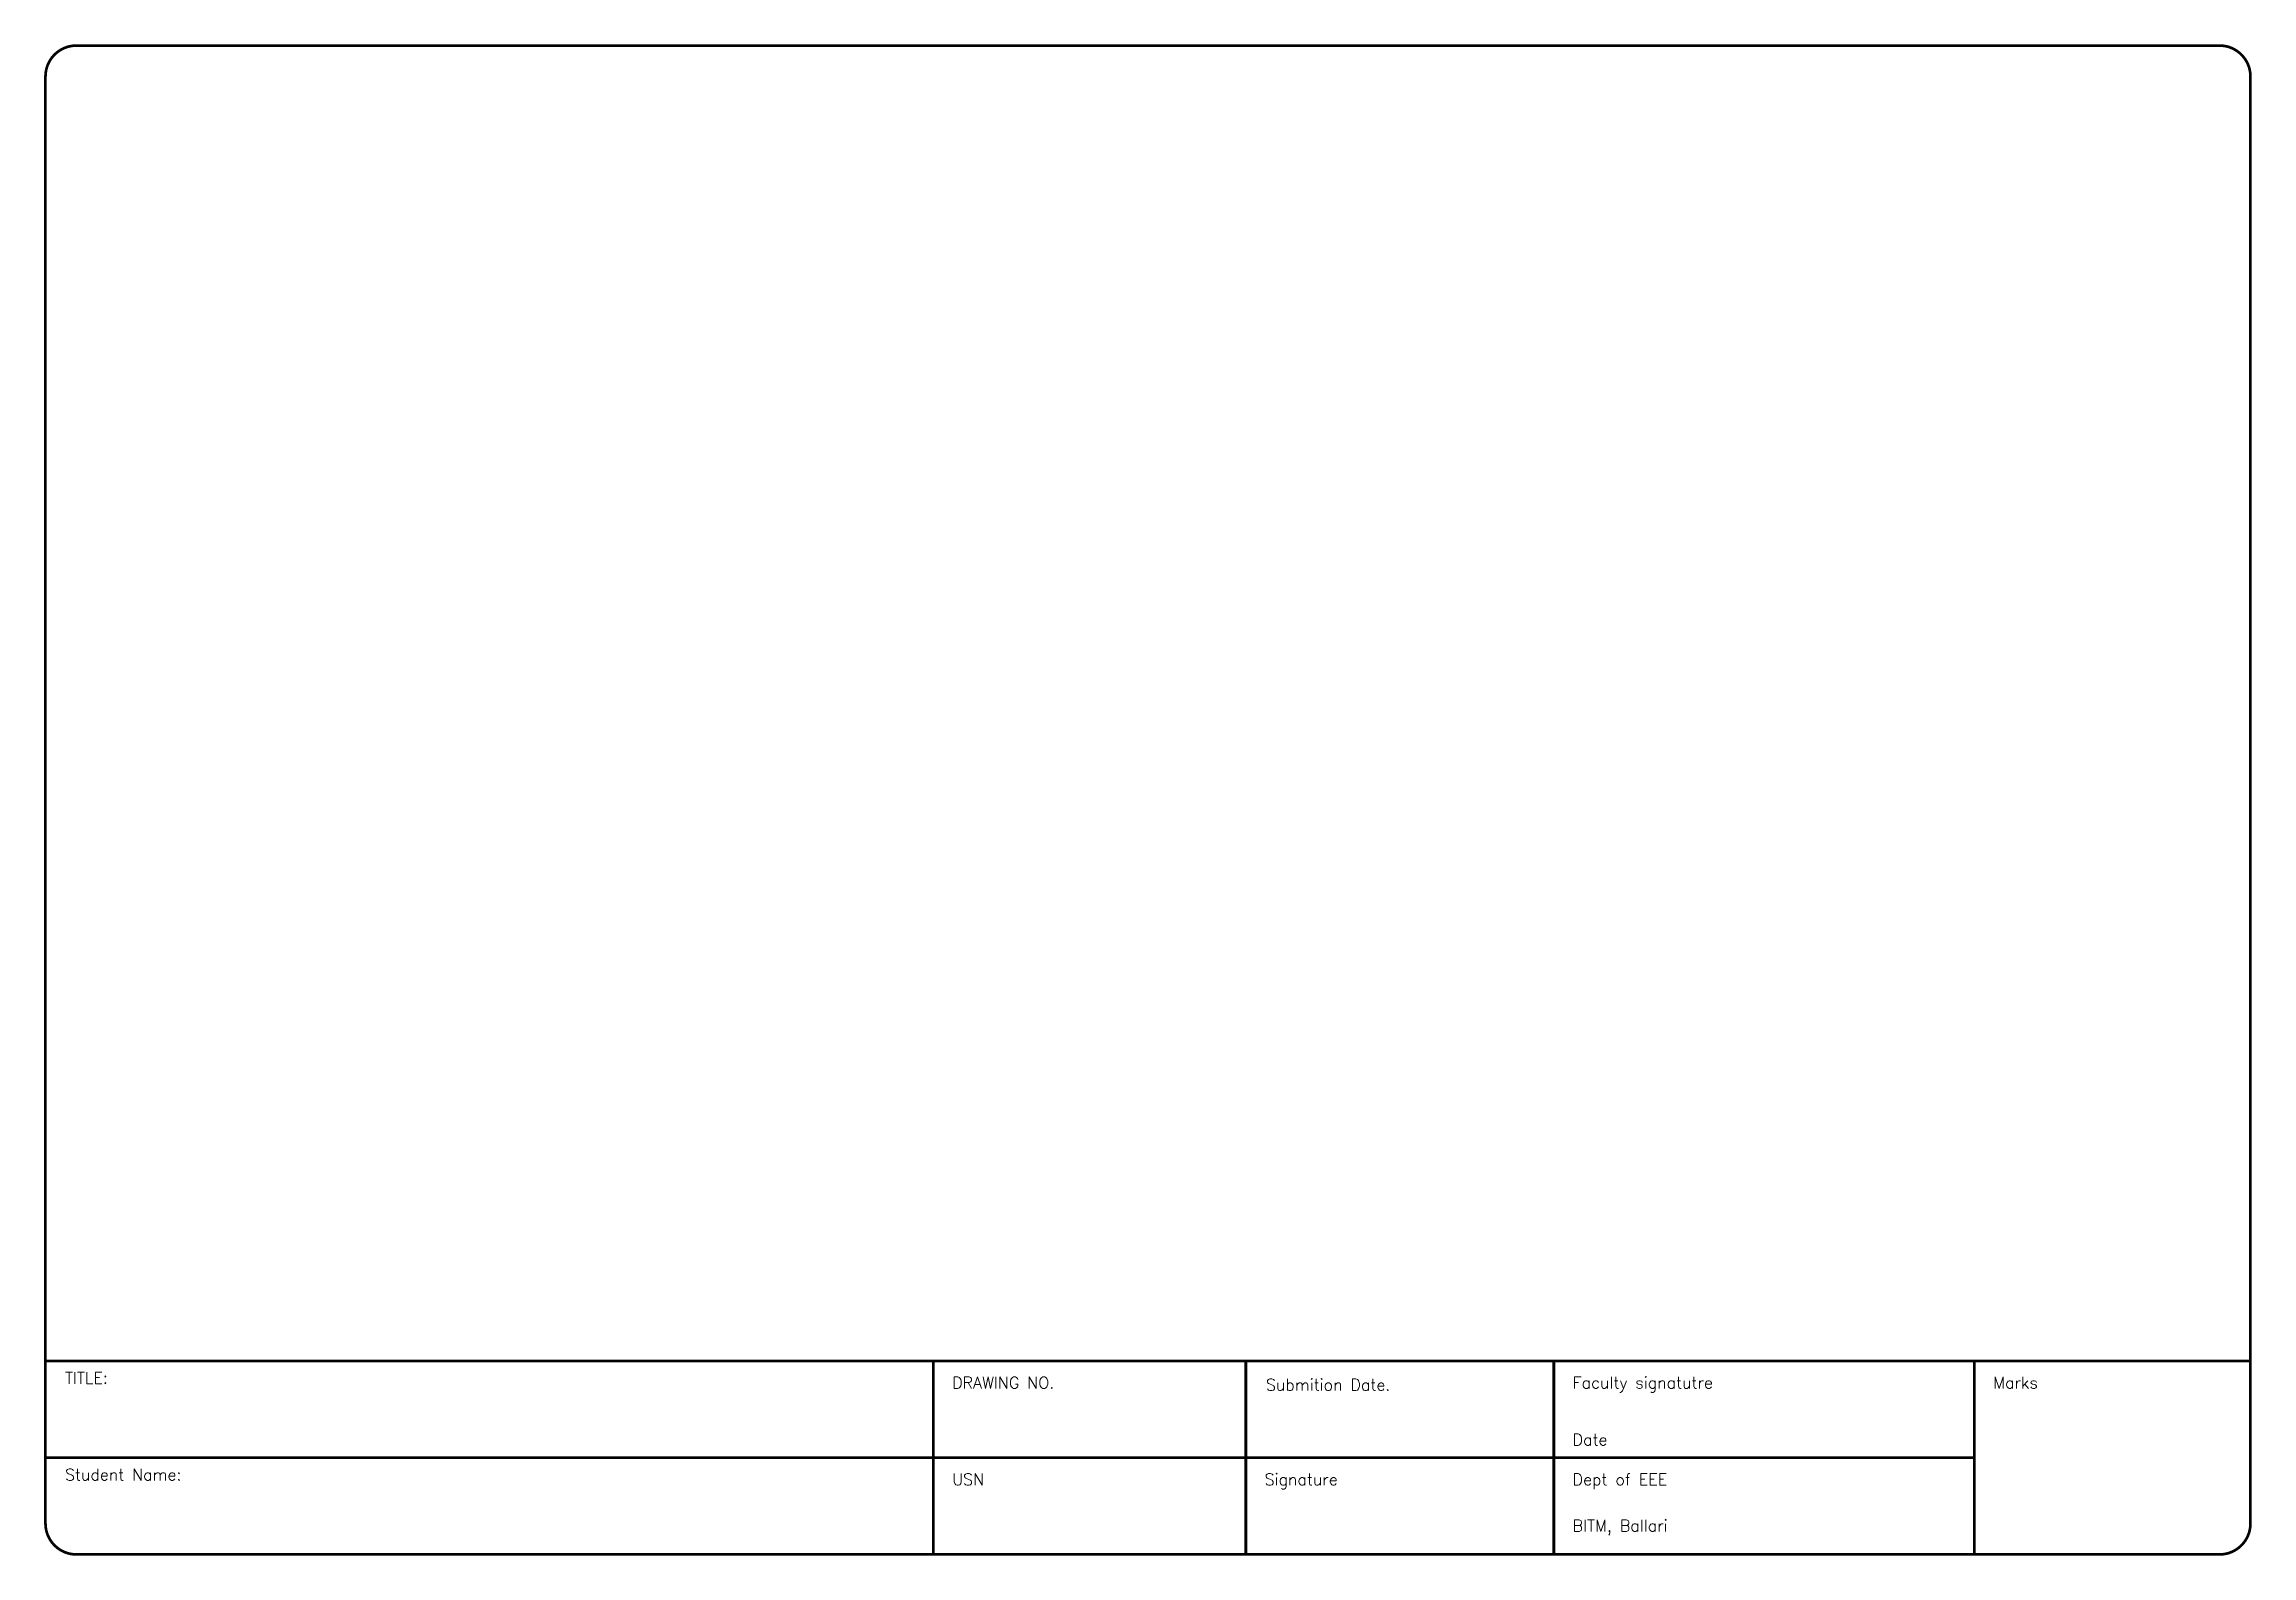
# Paper-space layout 'A4 horizontal' of a CAD drawing. Extents: x -45 to 240, y 45 to 240.
import ezdxf

# ---------------------------------------------------------------- set-up
doc = ezdxf.new("R2010")
doc.units = 0
doc.layers.add('YS-TITLEBLOCK-BORDERS', color=154, linetype='CONTINUOUS')
doc.layers.add('YS-TITLEBLOCK-TEXT-NONEDITABLE', color=154, linetype='CONTINUOUS')
doc.styles.add('ROMANS', font='romans.shx')

psp = doc.layouts.new('A4 horizontal')

# ---------------------------------------------------------------- linework, layer by layer
at = {"layer": 'YS-TITLEBLOCK-BORDERS', "linetype": 'Continuous'}
psp.add_line((-44.75, 57.66), (150.21, 57.66), dxfattribs=at)
at = {"layer": 'YS-TITLEBLOCK-BORDERS', "linetype": 'Continuous', "const_width": 0.35}
psp.add_lwpolyline([(240.25, 236.11), (240.25, 49.16, -0.414214), (236.25, 45.16), (-40.75, 45.16, -0.414214), (-44.75, 49.16), (-44.75, 236.11, -0.414214), (-40.75, 240.11), (236.25, 240.11, -0.414214)], format="xyb", close=True, dxfattribs=at)
for points in [[(-44.75, 70.16), (240.25, 70.16)], [(70.02, 45.16), (70.02, 70.16)], [(110.4, 45.16), (110.4, 70.16)], [(150.21, 70.16), (150.21, 45.16)], [(204.57, 45.16), (204.57, 70.16)], [(-44.75, 57.66), (204.57, 57.66)]]:
    psp.add_lwpolyline(points, dxfattribs=at)

# ---------------------------------------------------------------- texts
at = {"layer": 'YS-TITLEBLOCK-TEXT-NONEDITABLE', "style": 'ROMANS'}
for s, p in [('DRAWING NO.', (72.45, 66.6)), ('Faculty signatutre', (152.64, 66.6)), ('Marks', (206.99, 66.6)), ('Date', (152.64, 59.24)), ('USN', (72.45, 54.1)), ('Signature', (112.83, 54.1)), ('Dept of EEE', (152.64, 54.1)), ('BITM, Ballari', (152.64, 48.13))]:
    psp.add_text(s, height=1.5, dxfattribs=at).set_placement(p)
at = {"layer": 'YS-TITLEBLOCK-TEXT-NONEDITABLE', "linetype": 'Continuous', "char_height": 1.5, "width": 22.6072, "attachment_point": 1, "style": 'ROMANS'}
for s, insert in [('TITLE:', (-42.22, 68.72)), ('Submition Date.', (113, 67.83)), ('Student Name:', (-42.22, 56.22))]:
    psp.add_mtext(s, dxfattribs=dict(at, insert=insert))

doc.saveas('drawing.dxf')
